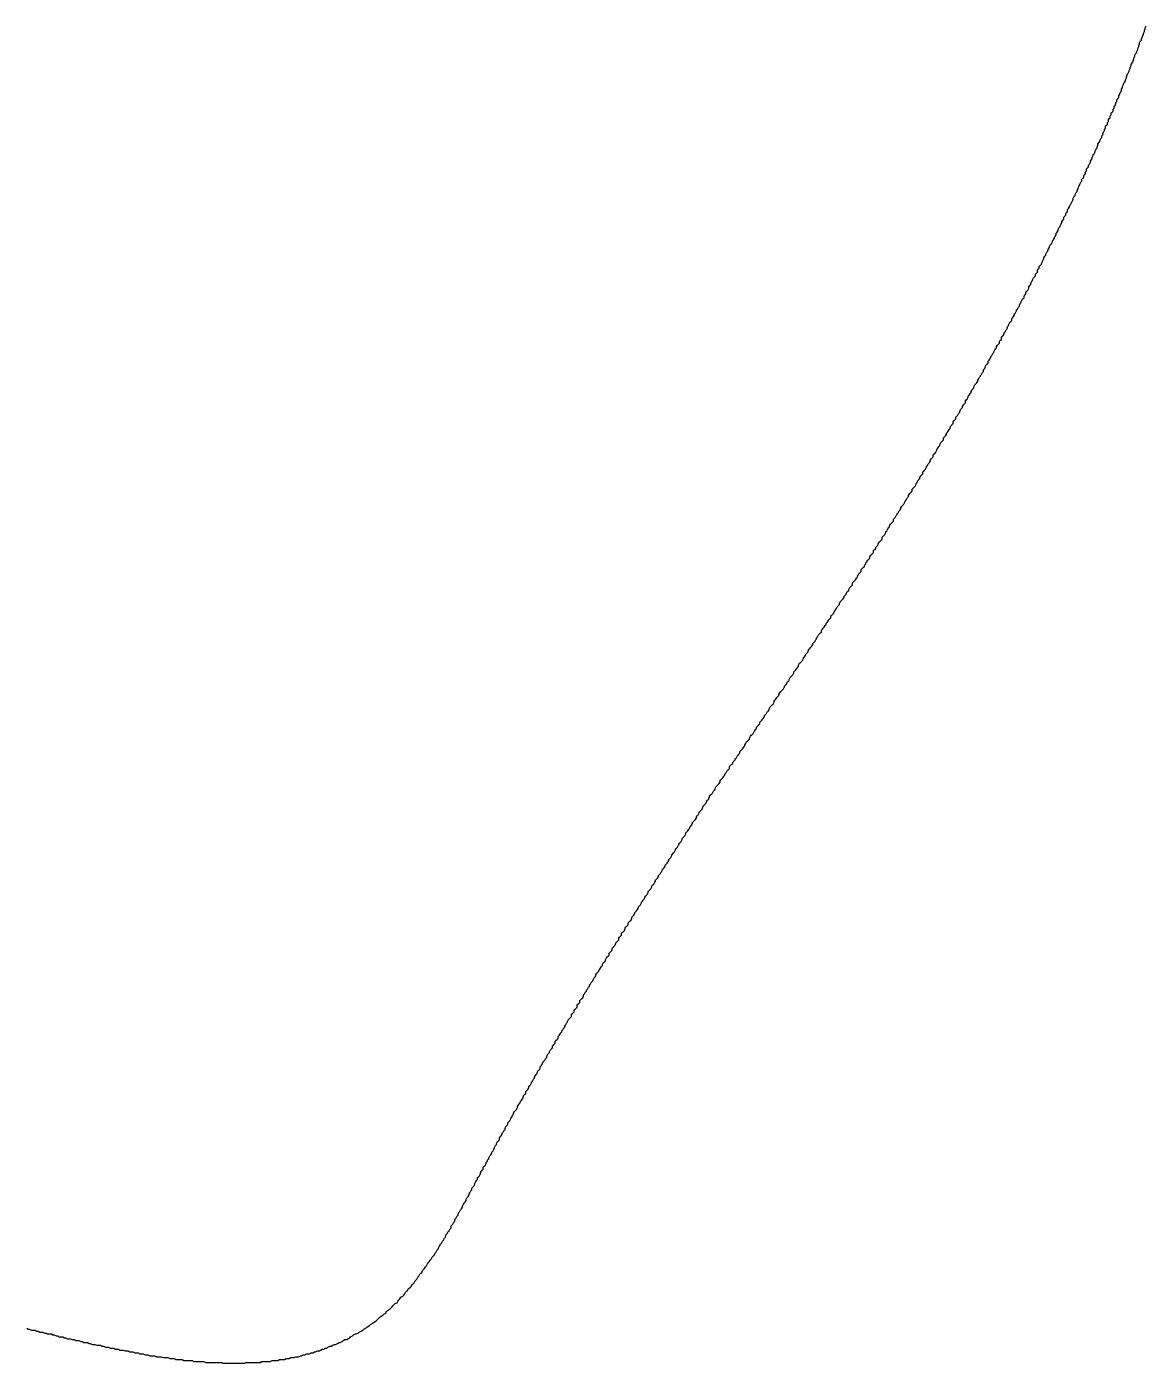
# Model space of a CAD drawing. Header units: millimetres. Extents: x 289 to 9778, y -894 to 6380.
# Drawn here: x 7141.79 to 7153.61, y -606.28 to -592.17 of the extents above; entities that cross this region are included whole.
import ezdxf

# ---------------------------------------------------------------- set-up
doc = ezdxf.new("R2010")
doc.units = ezdxf.units.MM

msp = doc.modelspace()

# ---------------------------------------------------------------- linework, layer by layer
msp.add_polyline3d([(7141.79, -605.913, 0), (7141.81, -605.923, 0), (7141.82, -605.923, 0), (7141.84, -605.933, 0), (7141.86, -605.933, 0), (7141.88, -605.933, 0), (7141.89, -605.943, 0), (7141.91, -605.943, 0), (7141.93, -605.953, 0), (7141.94, -605.953, 0), (7141.96, -605.953, 0), (7141.98, -605.963, 0), (7142, -605.963, 0), (7142.01, -605.973, 0), (7142.03, -605.973, 0), (7142.05, -605.973, 0), (7142.06, -605.983, 0), (7142.08, -605.983, 0), (7142.1, -605.993, 0), (7142.12, -605.993, 0), (7142.13, -606.003, 0), (7142.15, -606.003, 0), (7142.17, -606.003, 0), (7142.19, -606.013, 0), (7142.2, -606.013, 0), (7142.22, -606.023, 0), (7142.24, -606.023, 0), (7142.25, -606.023, 0), (7142.27, -606.033, 0), (7142.29, -606.033, 0), (7142.31, -606.043, 0), (7142.32, -606.043, 0), (7142.34, -606.043, 0), (7142.36, -606.053, 0), (7142.38, -606.053, 0), (7142.39, -606.063, 0), (7142.41, -606.063, 0), (7142.43, -606.063, 0), (7142.45, -606.073, 0), (7142.46, -606.073, 0), (7142.48, -606.083, 0), (7142.5, -606.083, 0), (7142.51, -606.083, 0), (7142.53, -606.093, 0), (7142.55, -606.093, 0), (7142.57, -606.093, 0), (7142.58, -606.103, 0), (7142.6, -606.103, 0), (7142.62, -606.113, 0), (7142.64, -606.113, 0), (7142.65, -606.113, 0), (7142.67, -606.123, 0), (7142.69, -606.123, 0), (7142.71, -606.123, 0), (7142.72, -606.133, 0), (7142.74, -606.133, 0), (7142.76, -606.133, 0), (7142.77, -606.143, 0), (7142.79, -606.143, 0), (7142.81, -606.143, 0), (7142.83, -606.153, 0), (7142.84, -606.153, 0), (7142.86, -606.153, 0), (7142.88, -606.163, 0), (7142.9, -606.163, 0), (7142.91, -606.163, 0), (7142.93, -606.173, 0), (7142.95, -606.173, 0), (7142.97, -606.173, 0), (7142.98, -606.183, 0), (7143, -606.183, 0), (7143.02, -606.183, 0), (7143.04, -606.193, 0), (7143.05, -606.193, 0), (7143.07, -606.193, 0), (7143.09, -606.203, 0), (7143.1, -606.203, 0), (7143.12, -606.203, 0), (7143.14, -606.203, 0), (7143.16, -606.213, 0), (7143.17, -606.213, 0), (7143.19, -606.213, 0), (7143.21, -606.213, 0), (7143.23, -606.223, 0), (7143.24, -606.223, 0), (7143.26, -606.223, 0), (7143.28, -606.223, 0), (7143.3, -606.233, 0), (7143.31, -606.233, 0), (7143.33, -606.233, 0), (7143.35, -606.233, 0), (7143.36, -606.243, 0), (7143.38, -606.243, 0), (7143.4, -606.243, 0), (7143.42, -606.243, 0), (7143.43, -606.243, 0), (7143.45, -606.253, 0), (7143.47, -606.253, 0), (7143.49, -606.253, 0), (7143.5, -606.253, 0), (7143.52, -606.253, 0), (7143.54, -606.253, 0), (7143.55, -606.263, 0), (7143.57, -606.263, 0), (7143.59, -606.263, 0), (7143.61, -606.263, 0), (7143.62, -606.263, 0), (7143.64, -606.263, 0), (7143.66, -606.263, 0), (7143.68, -606.273, 0), (7143.69, -606.273, 0), (7143.71, -606.273, 0), (7143.73, -606.273, 0), (7143.74, -606.273, 0), (7143.76, -606.273, 0), (7143.78, -606.273, 0), (7143.8, -606.273, 0), (7143.81, -606.273, 0), (7143.83, -606.273, 0), (7143.85, -606.273, 0), (7143.86, -606.283, 0), (7143.88, -606.283, 0), (7143.9, -606.283, 0), (7143.92, -606.283, 0), (7143.93, -606.283, 0), (7143.95, -606.283, 0), (7143.97, -606.283, 0), (7143.98, -606.283, 0), (7144, -606.283, 0), (7144.02, -606.283, 0), (7144.04, -606.283, 0), (7144.05, -606.283, 0), (7144.07, -606.283, 0), (7144.09, -606.283, 0), (7144.1, -606.273, 0), (7144.12, -606.273, 0), (7144.14, -606.273, 0), (7144.16, -606.273, 0), (7144.17, -606.273, 0), (7144.19, -606.273, 0), (7144.21, -606.273, 0), (7144.22, -606.273, 0), (7144.24, -606.273, 0), (7144.26, -606.273, 0), (7144.27, -606.263, 0), (7144.29, -606.263, 0), (7144.31, -606.263, 0), (7144.33, -606.263, 0), (7144.34, -606.263, 0), (7144.36, -606.263, 0), (7144.38, -606.253, 0), (7144.39, -606.253, 0), (7144.41, -606.253, 0), (7144.43, -606.253, 0), (7144.44, -606.253, 0), (7144.46, -606.243, 0), (7144.48, -606.243, 0), (7144.49, -606.243, 0), (7144.51, -606.243, 0), (7144.53, -606.233, 0), (7144.54, -606.233, 0), (7144.56, -606.233, 0), (7144.58, -606.223, 0), (7144.59, -606.223, 0), (7144.61, -606.223, 0), (7144.63, -606.213, 0), (7144.64, -606.213, 0), (7144.66, -606.213, 0), (7144.68, -606.203, 0), (7144.69, -606.203, 0), (7144.71, -606.193, 0), (7144.73, -606.193, 0), (7144.74, -606.183, 0), (7144.76, -606.183, 0), (7144.78, -606.183, 0), (7144.79, -606.173, 0), (7144.81, -606.173, 0), (7144.83, -606.163, 0), (7144.84, -606.163, 0), (7144.86, -606.153, 0), (7144.88, -606.153, 0), (7144.89, -606.143, 0), (7144.91, -606.133, 0), (7144.93, -606.133, 0), (7144.94, -606.123, 0), (7144.96, -606.123, 0), (7144.97, -606.113, 0), (7144.99, -606.103, 0), (7145.01, -606.103, 0), (7145.02, -606.093, 0), (7145.04, -606.083, 0), (7145.05, -606.083, 0), (7145.07, -606.073, 0), (7145.09, -606.063, 0), (7145.1, -606.063, 0), (7145.12, -606.053, 0), (7145.13, -606.043, 0), (7145.15, -606.033, 0), (7145.17, -606.033, 0), (7145.18, -606.023, 0), (7145.2, -606.013, 0), (7145.21, -606.003, 0), (7145.23, -605.993, 0), (7145.24, -605.983, 0), (7145.26, -605.973, 0), (7145.27, -605.973, 0), (7145.29, -605.963, 0), (7145.3, -605.953, 0), (7145.32, -605.943, 0), (7145.34, -605.933, 0), (7145.35, -605.923, 0), (7145.37, -605.913, 0), (7145.38, -605.903, 0), (7145.39, -605.893, 0), (7145.41, -605.883, 0), (7145.42, -605.873, 0), (7145.44, -605.863, 0), (7145.45, -605.853, 0), (7145.47, -605.843, 0), (7145.48, -605.833, 0), (7145.5, -605.813, 0), (7145.51, -605.803, 0), (7145.52, -605.793, 0), (7145.54, -605.783, 0), (7145.55, -605.773, 0), (7145.56, -605.763, 0), (7145.58, -605.753, 0), (7145.59, -605.733, 0), (7145.61, -605.723, 0), (7145.62, -605.713, 0), (7145.63, -605.703, 0), (7145.64, -605.693, 0), (7145.66, -605.673, 0), (7145.67, -605.663, 0), (7145.68, -605.653, 0), (7145.7, -605.643, 0), (7145.71, -605.623, 0), (7145.72, -605.613, 0), (7145.73, -605.603, 0), (7145.74, -605.583, 0), (7145.76, -605.573, 0), (7145.77, -605.563, 0), (7145.78, -605.553, 0), (7145.79, -605.533, 0), (7145.8, -605.523, 0), (7145.81, -605.513, 0), (7145.82, -605.493, 0), (7145.84, -605.483, 0), (7145.85, -605.473, 0), (7145.86, -605.453, 0), (7145.87, -605.443, 0), (7145.88, -605.433, 0), (7145.89, -605.413, 0), (7145.9, -605.403, 0), (7145.91, -605.393, 0), (7145.92, -605.373, 0), (7145.93, -605.363, 0), (7145.94, -605.343, 0), (7145.95, -605.333, 0), (7145.96, -605.323, 0), (7145.97, -605.303, 0), (7145.98, -605.293, 0), (7145.99, -605.283, 0), (7146, -605.263, 0), (7146.01, -605.253, 0), (7146.02, -605.233, 0), (7146.03, -605.223, 0), (7146.04, -605.213, 0), (7146.05, -605.193, 0), (7146.06, -605.183, 0), (7146.07, -605.163, 0), (7146.08, -605.153, 0), (7146.09, -605.143, 0), (7146.1, -605.123, 0), (7146.11, -605.113, 0), (7146.12, -605.093, 0), (7146.13, -605.083, 0), (7146.14, -605.063, 0), (7146.14, -605.053, 0), (7146.15, -605.043, 0), (7146.16, -605.023, 0), (7146.17, -605.013, 0), (7146.18, -604.993, 0), (7146.19, -604.983, 0), (7146.2, -604.963, 0), (7146.21, -604.953, 0), (7146.21, -604.943, 0), (7146.22, -604.923, 0), (7146.23, -604.913, 0), (7146.24, -604.893, 0), (7146.25, -604.883, 0), (7146.26, -604.863, 0), (7146.27, -604.853, 0), (7146.27, -604.833, 0), (7146.28, -604.823, 0), (7146.29, -604.813, 0), (7146.3, -604.793, 0), (7146.31, -604.783, 0), (7146.31, -604.763, 0), (7146.32, -604.753, 0), (7146.33, -604.733, 0), (7146.34, -604.723, 0), (7146.35, -604.703, 0), (7146.35, -604.693, 0), (7146.36, -604.683, 0), (7146.37, -604.663, 0), (7146.38, -604.653, 0), (7146.39, -604.633, 0), (7146.39, -604.623, 0), (7146.4, -604.603, 0), (7146.41, -604.593, 0), (7146.42, -604.583, 0), (7146.43, -604.563, 0), (7146.43, -604.553, 0), (7146.44, -604.533, 0), (7146.45, -604.523, 0), (7146.46, -604.503, 0), (7146.46, -604.493, 0), (7146.47, -604.483, 0), (7146.48, -604.463, 0), (7146.49, -604.453, 0), (7146.49, -604.433, 0), (7146.5, -604.423, 0), (7146.51, -604.413, 0), (7146.52, -604.393, 0), (7146.52, -604.383, 0), (7146.53, -604.363, 0), (7146.54, -604.353, 0), (7146.55, -604.343, 0), (7146.55, -604.323, 0), (7146.56, -604.313, 0), (7146.57, -604.303, 0), (7146.58, -604.283, 0), (7146.58, -604.273, 0), (7146.59, -604.253, 0), (7146.6, -604.243, 0), (7146.61, -604.233, 0), (7146.61, -604.213, 0), (7146.62, -604.203, 0), (7146.63, -604.193, 0), (7146.64, -604.173, 0), (7146.64, -604.163, 0), (7146.65, -604.153, 0), (7146.66, -604.133, 0), (7146.67, -604.123, 0), (7146.67, -604.113, 0), (7146.68, -604.093, 0), (7146.69, -604.083, 0), (7146.7, -604.063, 0), (7146.7, -604.053, 0), (7146.71, -604.043, 0), (7146.72, -604.023, 0), (7146.73, -604.013, 0), (7146.73, -604.003, 0), (7146.74, -603.983, 0), (7146.75, -603.973, 0), (7146.75, -603.963, 0), (7146.76, -603.943, 0), (7146.77, -603.933, 0), (7146.78, -603.923, 0), (7146.78, -603.903, 0), (7146.79, -603.893, 0), (7146.8, -603.883, 0), (7146.81, -603.863, 0), (7146.81, -603.853, 0), (7146.82, -603.843, 0), (7146.83, -603.823, 0), (7146.84, -603.813, 0), (7146.84, -603.803, 0), (7146.85, -603.783, 0), (7146.86, -603.773, 0), (7146.87, -603.763, 0), (7146.87, -603.743, 0), (7146.88, -603.733, 0), (7146.89, -603.723, 0), (7146.9, -603.703, 0), (7146.9, -603.693, 0), (7146.91, -603.683, 0), (7146.92, -603.663, 0), (7146.93, -603.653, 0), (7146.93, -603.643, 0), (7146.94, -603.623, 0), (7146.95, -603.613, 0), (7146.96, -603.603, 0), (7146.97, -603.583, 0), (7146.97, -603.573, 0), (7146.98, -603.563, 0), (7146.99, -603.543, 0), (7147, -603.533, 0), (7147, -603.523, 0), (7147.01, -603.513, 0), (7147.02, -603.493, 0), (7147.03, -603.483, 0), (7147.03, -603.473, 0), (7147.04, -603.453, 0), (7147.05, -603.443, 0), (7147.06, -603.433, 0), (7147.06, -603.413, 0), (7147.07, -603.403, 0), (7147.08, -603.393, 0), (7147.09, -603.373, 0), (7147.09, -603.363, 0), (7147.1, -603.353, 0), (7147.11, -603.343, 0), (7147.12, -603.323, 0), (7147.12, -603.313, 0), (7147.13, -603.303, 0), (7147.14, -603.283, 0), (7147.15, -603.273, 0), (7147.15, -603.263, 0), (7147.16, -603.243, 0), (7147.17, -603.233, 0), (7147.18, -603.223, 0), (7147.18, -603.213, 0), (7147.19, -603.193, 0), (7147.2, -603.183, 0), (7147.21, -603.173, 0), (7147.21, -603.153, 0), (7147.22, -603.143, 0), (7147.23, -603.133, 0), (7147.24, -603.113, 0), (7147.24, -603.103, 0), (7147.25, -603.093, 0), (7147.26, -603.083, 0), (7147.27, -603.063, 0), (7147.28, -603.053, 0), (7147.28, -603.043, 0), (7147.29, -603.023, 0), (7147.3, -603.013, 0), (7147.31, -603.003, 0), (7147.31, -602.993, 0), (7147.32, -602.973, 0), (7147.33, -602.963, 0), (7147.34, -602.953, 0), (7147.34, -602.933, 0), (7147.35, -602.923, 0), (7147.36, -602.913, 0), (7147.37, -602.903, 0), (7147.37, -602.883, 0), (7147.38, -602.873, 0), (7147.39, -602.863, 0), (7147.4, -602.853, 0), (7147.4, -602.833, 0), (7147.41, -602.823, 0), (7147.42, -602.813, 0), (7147.43, -602.793, 0), (7147.44, -602.783, 0), (7147.44, -602.773, 0), (7147.45, -602.763, 0), (7147.46, -602.743, 0), (7147.47, -602.733, 0), (7147.47, -602.723, 0), (7147.48, -602.713, 0), (7147.49, -602.693, 0), (7147.5, -602.683, 0), (7147.5, -602.673, 0), (7147.51, -602.653, 0), (7147.52, -602.643, 0), (7147.53, -602.633, 0), (7147.54, -602.623, 0), (7147.54, -602.603, 0), (7147.55, -602.593, 0), (7147.56, -602.583, 0), (7147.57, -602.573, 0), (7147.57, -602.553, 0), (7147.58, -602.543, 0), (7147.59, -602.533, 0), (7147.6, -602.523, 0), (7147.6, -602.503, 0), (7147.61, -602.493, 0), (7147.62, -602.483, 0), (7147.63, -602.473, 0), (7147.63, -602.453, 0), (7147.64, -602.443, 0), (7147.65, -602.433, 0), (7147.66, -602.423, 0), (7147.67, -602.403, 0), (7147.67, -602.393, 0), (7147.68, -602.383, 0), (7147.69, -602.363, 0), (7147.7, -602.353, 0), (7147.7, -602.343, 0), (7147.71, -602.333, 0), (7147.72, -602.313, 0), (7147.73, -602.303, 0), (7147.73, -602.293, 0), (7147.74, -602.283, 0), (7147.75, -602.263, 0), (7147.76, -602.253, 0), (7147.77, -602.243, 0), (7147.77, -602.233, 0), (7147.78, -602.213, 0), (7147.79, -602.203, 0), (7147.8, -602.193, 0), (7147.8, -602.183, 0), (7147.81, -602.163, 0), (7147.82, -602.153, 0), (7147.83, -602.143, 0), (7147.83, -602.133, 0), (7147.84, -602.123, 0), (7147.85, -602.103, 0), (7147.86, -602.093, 0), (7147.87, -602.083, 0), (7147.87, -602.073, 0), (7147.88, -602.053, 0), (7147.89, -602.043, 0), (7147.9, -602.033, 0), (7147.9, -602.023, 0), (7147.91, -602.003, 0), (7147.92, -601.993, 0), (7147.93, -601.983, 0), (7147.94, -601.973, 0), (7147.94, -601.953, 0), (7147.95, -601.943, 0), (7147.96, -601.933, 0), (7147.97, -601.923, 0), (7147.97, -601.903, 0), (7147.98, -601.893, 0), (7147.99, -601.883, 0), (7148, -601.873, 0), (7148.01, -601.853, 0), (7148.01, -601.843, 0), (7148.02, -601.833, 0), (7148.03, -601.823, 0), (7148.04, -601.813, 0), (7148.04, -601.793, 0), (7148.05, -601.783, 0), (7148.06, -601.773, 0), (7148.07, -601.763, 0), (7148.07, -601.743, 0), (7148.08, -601.733, 0), (7148.09, -601.723, 0), (7148.1, -601.713, 0), (7148.11, -601.693, 0), (7148.11, -601.683, 0), (7148.12, -601.673, 0), (7148.13, -601.663, 0), (7148.14, -601.653, 0), (7148.14, -601.633, 0), (7148.15, -601.623, 0), (7148.16, -601.613, 0), (7148.17, -601.603, 0), (7148.18, -601.583, 0), (7148.18, -601.573, 0), (7148.19, -601.563, 0), (7148.2, -601.553, 0), (7148.21, -601.533, 0), (7148.21, -601.523, 0), (7148.22, -601.513, 0), (7148.23, -601.503, 0), (7148.24, -601.493, 0), (7148.25, -601.473, 0), (7148.25, -601.463, 0), (7148.26, -601.453, 0), (7148.27, -601.443, 0), (7148.28, -601.423, 0), (7148.28, -601.413, 0), (7148.29, -601.403, 0), (7148.3, -601.393, 0), (7148.31, -601.383, 0), (7148.32, -601.363, 0), (7148.32, -601.353, 0), (7148.33, -601.343, 0), (7148.34, -601.333, 0), (7148.35, -601.313, 0), (7148.35, -601.303, 0), (7148.36, -601.293, 0), (7148.37, -601.283, 0), (7148.38, -601.273, 0), (7148.39, -601.253, 0), (7148.39, -601.243, 0), (7148.4, -601.233, 0), (7148.41, -601.223, 0), (7148.42, -601.203, 0), (7148.43, -601.193, 0), (7148.43, -601.183, 0), (7148.44, -601.173, 0), (7148.45, -601.163, 0), (7148.46, -601.143, 0), (7148.46, -601.133, 0), (7148.47, -601.123, 0), (7148.48, -601.113, 0), (7148.49, -601.093, 0), (7148.5, -601.083, 0), (7148.5, -601.073, 0), (7148.51, -601.063, 0), (7148.52, -601.053, 0), (7148.53, -601.033, 0), (7148.53, -601.023, 0), (7148.54, -601.013, 0), (7148.55, -601.003, 0), (7148.56, -600.993, 0), (7148.57, -600.973, 0), (7148.57, -600.963, 0), (7148.58, -600.953, 0), (7148.59, -600.943, 0), (7148.6, -600.923, 0), (7148.6, -600.913, 0), (7148.61, -600.903, 0), (7148.62, -600.893, 0), (7148.63, -600.883, 0), (7148.64, -600.863, 0), (7148.64, -600.853, 0), (7148.65, -600.843, 0), (7148.66, -600.833, 0), (7148.67, -600.813, 0), (7148.68, -600.803, 0), (7148.68, -600.793, 0), (7148.69, -600.783, 0), (7148.7, -600.773, 0), (7148.71, -600.753, 0), (7148.71, -600.743, 0), (7148.72, -600.733, 0), (7148.73, -600.723, 0), (7148.74, -600.713, 0), (7148.75, -600.693, 0), (7148.75, -600.683, 0), (7148.76, -600.673, 0), (7148.77, -600.663, 0), (7148.78, -600.643, 0), (7148.79, -600.633, 0), (7148.79, -600.623, 0), (7148.8, -600.613, 0), (7148.81, -600.603, 0), (7148.82, -600.583, 0), (7148.82, -600.573, 0), (7148.83, -600.563, 0), (7148.84, -600.553, 0), (7148.85, -600.543, 0), (7148.86, -600.523, 0), (7148.86, -600.513, 0), (7148.87, -600.503, 0), (7148.88, -600.493, 0), (7148.89, -600.473, 0), (7148.89, -600.463, 0), (7148.9, -600.453, 0), (7148.91, -600.443, 0), (7148.92, -600.433, 0), (7148.93, -600.413, 0), (7148.93, -600.403, 0), (7148.94, -600.393, 0), (7148.95, -600.383, 0), (7148.96, -600.373, 0), (7148.97, -600.353, 0), (7148.97, -600.343, 0), (7148.98, -600.333, 0), (7148.99, -600.323, 0), (7149, -600.303, 0), (7149, -600.293, 0), (7149.01, -600.283, 0), (7149.02, -600.273, 0), (7149.03, -600.263, 0), (7149.04, -600.243, 0), (7149.05, -600.233, 0), (7149.06, -600.223, 0), (7149.06, -600.213, 0), (7149.07, -600.193, 0), (7149.08, -600.183, 0), (7149.09, -600.173, 0), (7149.1, -600.163, 0), (7149.11, -600.143, 0), (7149.11, -600.133, 0), (7149.12, -600.123, 0), (7149.13, -600.113, 0), (7149.14, -600.103, 0), (7149.15, -600.083, 0), (7149.16, -600.073, 0), (7149.16, -600.063, 0), (7149.17, -600.053, 0), (7149.18, -600.033, 0), (7149.19, -600.023, 0), (7149.2, -600.013, 0), (7149.21, -600.003, 0), (7149.21, -599.983, 0), (7149.22, -599.973, 0), (7149.23, -599.963, 0), (7149.24, -599.953, 0), (7149.25, -599.933, 0), (7149.26, -599.923, 0), (7149.27, -599.913, 0), (7149.27, -599.903, 0), (7149.28, -599.893, 0), (7149.29, -599.873, 0), (7149.3, -599.863, 0), (7149.31, -599.853, 0), (7149.32, -599.843, 0), (7149.32, -599.823, 0), (7149.33, -599.813, 0), (7149.34, -599.803, 0), (7149.35, -599.793, 0), (7149.36, -599.773, 0), (7149.37, -599.763, 0), (7149.37, -599.753, 0), (7149.38, -599.743, 0), (7149.39, -599.723, 0), (7149.4, -599.713, 0), (7149.41, -599.703, 0), (7149.42, -599.693, 0), (7149.42, -599.683, 0), (7149.43, -599.663, 0), (7149.44, -599.653, 0), (7149.45, -599.643, 0), (7149.46, -599.633, 0), (7149.47, -599.613, 0), (7149.48, -599.603, 0), (7149.48, -599.593, 0), (7149.49, -599.583, 0), (7149.5, -599.563, 0), (7149.51, -599.553, 0), (7149.52, -599.543, 0), (7149.53, -599.533, 0), (7149.53, -599.513, 0), (7149.54, -599.503, 0), (7149.55, -599.493, 0), (7149.56, -599.483, 0), (7149.57, -599.473, 0), (7149.58, -599.453, 0), (7149.58, -599.443, 0), (7149.59, -599.433, 0), (7149.6, -599.423, 0), (7149.61, -599.403, 0), (7149.62, -599.393, 0), (7149.63, -599.383, 0), (7149.63, -599.373, 0), (7149.64, -599.353, 0), (7149.65, -599.343, 0), (7149.66, -599.333, 0), (7149.67, -599.323, 0), (7149.68, -599.303, 0), (7149.68, -599.293, 0), (7149.69, -599.283, 0), (7149.7, -599.273, 0), (7149.71, -599.253, 0), (7149.72, -599.243, 0), (7149.73, -599.233, 0), (7149.73, -599.223, 0), (7149.74, -599.203, 0), (7149.75, -599.193, 0), (7149.76, -599.183, 0), (7149.77, -599.173, 0), (7149.78, -599.163, 0), (7149.79, -599.143, 0), (7149.79, -599.133, 0), (7149.8, -599.123, 0), (7149.81, -599.113, 0), (7149.82, -599.093, 0), (7149.83, -599.083, 0), (7149.84, -599.073, 0), (7149.84, -599.063, 0), (7149.85, -599.043, 0), (7149.86, -599.033, 0), (7149.87, -599.023, 0), (7149.88, -599.013, 0), (7149.89, -598.993, 0), (7149.89, -598.983, 0), (7149.9, -598.973, 0), (7149.91, -598.963, 0), (7149.92, -598.943, 0), (7149.93, -598.933, 0), (7149.94, -598.923, 0), (7149.94, -598.913, 0), (7149.95, -598.893, 0), (7149.96, -598.883, 0), (7149.97, -598.873, 0), (7149.98, -598.863, 0), (7149.99, -598.843, 0), (7149.99, -598.833, 0), (7150, -598.823, 0), (7150.01, -598.813, 0), (7150.02, -598.793, 0), (7150.03, -598.783, 0), (7150.04, -598.773, 0), (7150.04, -598.763, 0), (7150.05, -598.743, 0), (7150.06, -598.733, 0), (7150.07, -598.723, 0), (7150.08, -598.713, 0), (7150.09, -598.693, 0), (7150.09, -598.683, 0), (7150.1, -598.673, 0), (7150.11, -598.663, 0), (7150.12, -598.643, 0), (7150.13, -598.633, 0), (7150.13, -598.623, 0), (7150.14, -598.613, 0), (7150.15, -598.593, 0), (7150.16, -598.583, 0), (7150.17, -598.573, 0), (7150.18, -598.563, 0), (7150.18, -598.543, 0), (7150.19, -598.533, 0), (7150.2, -598.523, 0), (7150.21, -598.513, 0), (7150.22, -598.493, 0), (7150.23, -598.483, 0), (7150.23, -598.473, 0), (7150.24, -598.463, 0), (7150.25, -598.443, 0), (7150.26, -598.433, 0), (7150.27, -598.423, 0), (7150.28, -598.413, 0), (7150.28, -598.393, 0), (7150.29, -598.383, 0), (7150.3, -598.373, 0), (7150.31, -598.363, 0), (7150.32, -598.343, 0), (7150.33, -598.333, 0), (7150.33, -598.323, 0), (7150.34, -598.313, 0), (7150.35, -598.293, 0), (7150.36, -598.283, 0), (7150.37, -598.273, 0), (7150.37, -598.263, 0), (7150.38, -598.243, 0), (7150.39, -598.233, 0), (7150.4, -598.223, 0), (7150.41, -598.213, 0), (7150.42, -598.193, 0), (7150.42, -598.183, 0), (7150.43, -598.173, 0), (7150.44, -598.163, 0), (7150.45, -598.143, 0), (7150.46, -598.133, 0), (7150.47, -598.123, 0), (7150.47, -598.113, 0), (7150.48, -598.093, 0), (7150.49, -598.083, 0), (7150.5, -598.073, 0), (7150.51, -598.063, 0), (7150.51, -598.043, 0), (7150.52, -598.033, 0), (7150.53, -598.023, 0), (7150.54, -598.013, 0), (7150.55, -597.993, 0), (7150.56, -597.983, 0), (7150.56, -597.973, 0), (7150.57, -597.963, 0), (7150.58, -597.943, 0), (7150.59, -597.933, 0), (7150.6, -597.923, 0), (7150.6, -597.903, 0), (7150.61, -597.893, 0), (7150.62, -597.883, 0), (7150.63, -597.873, 0), (7150.64, -597.853, 0), (7150.65, -597.843, 0), (7150.65, -597.833, 0), (7150.66, -597.823, 0), (7150.67, -597.803, 0), (7150.68, -597.793, 0), (7150.69, -597.783, 0), (7150.69, -597.773, 0), (7150.7, -597.753, 0), (7150.71, -597.743, 0), (7150.72, -597.733, 0), (7150.73, -597.723, 0), (7150.73, -597.703, 0), (7150.74, -597.693, 0), (7150.75, -597.683, 0), (7150.76, -597.663, 0), (7150.77, -597.653, 0), (7150.78, -597.643, 0), (7150.78, -597.633, 0), (7150.79, -597.613, 0), (7150.8, -597.603, 0), (7150.81, -597.593, 0), (7150.82, -597.583, 0), (7150.82, -597.563, 0), (7150.83, -597.553, 0), (7150.84, -597.543, 0), (7150.85, -597.533, 0), (7150.86, -597.513, 0), (7150.86, -597.503, 0), (7150.87, -597.493, 0), (7150.88, -597.473, 0), (7150.89, -597.463, 0), (7150.9, -597.453, 0), (7150.9, -597.443, 0), (7150.91, -597.423, 0), (7150.92, -597.413, 0), (7150.93, -597.403, 0), (7150.94, -597.393, 0), (7150.94, -597.373, 0), (7150.95, -597.363, 0), (7150.96, -597.353, 0), (7150.97, -597.333, 0), (7150.98, -597.323, 0), (7150.98, -597.313, 0), (7150.99, -597.303, 0), (7151, -597.283, 0), (7151.01, -597.273, 0), (7151.02, -597.263, 0), (7151.02, -597.253, 0), (7151.03, -597.233, 0), (7151.04, -597.223, 0), (7151.05, -597.213, 0), (7151.06, -597.193, 0), (7151.06, -597.183, 0), (7151.07, -597.173, 0), (7151.08, -597.163, 0), (7151.09, -597.143, 0), (7151.1, -597.133, 0), (7151.1, -597.123, 0), (7151.11, -597.103, 0), (7151.12, -597.093, 0), (7151.13, -597.083, 0), (7151.14, -597.073, 0), (7151.14, -597.053, 0), (7151.15, -597.043, 0), (7151.16, -597.033, 0), (7151.17, -597.023, 0), (7151.18, -597.003, 0), (7151.18, -596.993, 0), (7151.19, -596.983, 0), (7151.2, -596.963, 0), (7151.21, -596.953, 0), (7151.22, -596.943, 0), (7151.22, -596.933, 0), (7151.23, -596.913, 0), (7151.24, -596.903, 0), (7151.25, -596.893, 0), (7151.25, -596.873, 0), (7151.26, -596.863, 0), (7151.27, -596.853, 0), (7151.28, -596.843, 0), (7151.29, -596.823, 0), (7151.29, -596.813, 0), (7151.3, -596.803, 0), (7151.31, -596.783, 0), (7151.32, -596.773, 0), (7151.33, -596.763, 0), (7151.33, -596.753, 0), (7151.34, -596.733, 0), (7151.35, -596.723, 0), (7151.36, -596.713, 0), (7151.36, -596.693, 0), (7151.37, -596.683, 0), (7151.38, -596.673, 0), (7151.39, -596.663, 0), (7151.4, -596.643, 0), (7151.4, -596.633, 0), (7151.41, -596.623, 0), (7151.42, -596.603, 0), (7151.43, -596.593, 0), (7151.43, -596.583, 0), (7151.44, -596.563, 0), (7151.45, -596.553, 0), (7151.46, -596.543, 0), (7151.47, -596.533, 0), (7151.47, -596.513, 0), (7151.48, -596.503, 0), (7151.49, -596.493, 0), (7151.5, -596.473, 0), (7151.5, -596.463, 0), (7151.51, -596.453, 0), (7151.52, -596.443, 0), (7151.53, -596.423, 0), (7151.54, -596.413, 0), (7151.54, -596.403, 0), (7151.55, -596.383, 0), (7151.56, -596.373, 0), (7151.57, -596.363, 0), (7151.57, -596.343, 0), (7151.58, -596.333, 0), (7151.59, -596.323, 0), (7151.6, -596.313, 0), (7151.6, -596.293, 0), (7151.61, -596.283, 0), (7151.62, -596.273, 0), (7151.63, -596.253, 0), (7151.64, -596.243, 0), (7151.64, -596.233, 0), (7151.65, -596.213, 0), (7151.66, -596.203, 0), (7151.67, -596.193, 0), (7151.67, -596.183, 0), (7151.68, -596.163, 0), (7151.69, -596.153, 0), (7151.7, -596.143, 0), (7151.7, -596.123, 0), (7151.71, -596.113, 0), (7151.72, -596.103, 0), (7151.73, -596.083, 0), (7151.73, -596.073, 0), (7151.74, -596.063, 0), (7151.75, -596.043, 0), (7151.76, -596.033, 0), (7151.76, -596.023, 0), (7151.77, -596.013, 0), (7151.78, -595.993, 0), (7151.79, -595.983, 0), (7151.79, -595.973, 0), (7151.8, -595.953, 0), (7151.81, -595.943, 0), (7151.82, -595.933, 0), (7151.83, -595.913, 0), (7151.83, -595.903, 0), (7151.84, -595.893, 0), (7151.85, -595.873, 0), (7151.86, -595.863, 0), (7151.86, -595.853, 0), (7151.87, -595.843, 0), (7151.88, -595.823, 0), (7151.89, -595.813, 0), (7151.89, -595.803, 0), (7151.9, -595.783, 0), (7151.91, -595.773, 0), (7151.91, -595.763, 0), (7151.92, -595.743, 0), (7151.93, -595.733, 0), (7151.94, -595.723, 0), (7151.94, -595.703, 0), (7151.95, -595.693, 0), (7151.96, -595.683, 0), (7151.97, -595.663, 0), (7151.97, -595.653, 0), (7151.98, -595.643, 0), (7151.99, -595.623, 0), (7152, -595.613, 0), (7152, -595.603, 0), (7152.01, -595.583, 0), (7152.02, -595.573, 0), (7152.03, -595.563, 0), (7152.03, -595.553, 0), (7152.04, -595.533, 0), (7152.05, -595.523, 0), (7152.06, -595.513, 0), (7152.06, -595.493, 0), (7152.07, -595.483, 0), (7152.08, -595.473, 0), (7152.08, -595.453, 0), (7152.09, -595.443, 0), (7152.1, -595.433, 0), (7152.11, -595.413, 0), (7152.11, -595.403, 0), (7152.12, -595.393, 0), (7152.13, -595.373, 0), (7152.14, -595.363, 0), (7152.14, -595.353, 0), (7152.15, -595.333, 0), (7152.16, -595.323, 0), (7152.16, -595.313, 0), (7152.17, -595.293, 0), (7152.18, -595.283, 0), (7152.19, -595.273, 0), (7152.19, -595.253, 0), (7152.2, -595.243, 0), (7152.21, -595.233, 0), (7152.22, -595.213, 0), (7152.22, -595.203, 0), (7152.23, -595.193, 0), (7152.24, -595.173, 0), (7152.24, -595.163, 0), (7152.25, -595.153, 0), (7152.26, -595.133, 0), (7152.27, -595.123, 0), (7152.27, -595.113, 0), (7152.28, -595.093, 0), (7152.29, -595.083, 0), (7152.29, -595.073, 0), (7152.3, -595.053, 0), (7152.31, -595.043, 0), (7152.32, -595.033, 0), (7152.32, -595.013, 0), (7152.33, -595.003, 0), (7152.34, -594.993, 0), (7152.34, -594.973, 0), (7152.35, -594.963, 0), (7152.36, -594.953, 0), (7152.37, -594.933, 0), (7152.37, -594.923, 0), (7152.38, -594.903, 0), (7152.39, -594.893, 0), (7152.39, -594.883, 0), (7152.4, -594.863, 0), (7152.41, -594.853, 0), (7152.41, -594.843, 0), (7152.42, -594.823, 0), (7152.43, -594.813, 0), (7152.44, -594.803, 0), (7152.44, -594.783, 0), (7152.45, -594.773, 0), (7152.46, -594.763, 0), (7152.46, -594.743, 0), (7152.47, -594.733, 0), (7152.48, -594.723, 0), (7152.48, -594.703, 0), (7152.49, -594.693, 0), (7152.5, -594.683, 0), (7152.51, -594.663, 0), (7152.51, -594.653, 0), (7152.52, -594.633, 0), (7152.53, -594.623, 0), (7152.53, -594.613, 0), (7152.54, -594.593, 0), (7152.55, -594.583, 0), (7152.55, -594.573, 0), (7152.56, -594.553, 0), (7152.57, -594.543, 0), (7152.57, -594.533, 0), (7152.58, -594.513, 0), (7152.59, -594.503, 0), (7152.59, -594.493, 0), (7152.6, -594.473, 0), (7152.61, -594.463, 0), (7152.62, -594.443, 0), (7152.62, -594.433, 0), (7152.63, -594.423, 0), (7152.64, -594.403, 0), (7152.64, -594.393, 0), (7152.65, -594.383, 0), (7152.66, -594.363, 0), (7152.66, -594.353, 0), (7152.67, -594.343, 0), (7152.68, -594.323, 0), (7152.68, -594.313, 0), (7152.69, -594.293, 0), (7152.7, -594.283, 0), (7152.7, -594.273, 0), (7152.71, -594.253, 0), (7152.72, -594.243, 0), (7152.72, -594.233, 0), (7152.73, -594.213, 0), (7152.74, -594.203, 0), (7152.74, -594.183, 0), (7152.75, -594.173, 0), (7152.76, -594.163, 0), (7152.76, -594.143, 0), (7152.77, -594.133, 0), (7152.78, -594.123, 0), (7152.78, -594.103, 0), (7152.79, -594.093, 0), (7152.8, -594.073, 0), (7152.8, -594.063, 0), (7152.81, -594.053, 0), (7152.82, -594.033, 0), (7152.82, -594.023, 0), (7152.83, -594.013, 0), (7152.84, -593.993, 0), (7152.84, -593.983, 0), (7152.85, -593.963, 0), (7152.86, -593.953, 0), (7152.86, -593.943, 0), (7152.87, -593.923, 0), (7152.88, -593.913, 0), (7152.88, -593.903, 0), (7152.89, -593.883, 0), (7152.89, -593.873, 0), (7152.9, -593.853, 0), (7152.91, -593.843, 0), (7152.91, -593.833, 0), (7152.92, -593.813, 0), (7152.93, -593.803, 0), (7152.93, -593.783, 0), (7152.94, -593.773, 0), (7152.95, -593.763, 0), (7152.95, -593.743, 0), (7152.96, -593.733, 0), (7152.97, -593.723, 0), (7152.97, -593.703, 0), (7152.98, -593.693, 0), (7152.98, -593.673, 0), (7152.99, -593.663, 0), (7153, -593.653, 0), (7153, -593.633, 0), (7153.01, -593.623, 0), (7153.02, -593.603, 0), (7153.02, -593.593, 0), (7153.03, -593.583, 0), (7153.04, -593.563, 0), (7153.04, -593.553, 0), (7153.05, -593.533, 0), (7153.05, -593.523, 0), (7153.06, -593.513, 0), (7153.07, -593.493, 0), (7153.07, -593.483, 0), (7153.08, -593.463, 0), (7153.09, -593.453, 0), (7153.09, -593.443, 0), (7153.1, -593.423, 0), (7153.1, -593.413, 0), (7153.11, -593.393, 0), (7153.12, -593.383, 0), (7153.12, -593.373, 0), (7153.13, -593.353, 0), (7153.14, -593.343, 0), (7153.14, -593.323, 0), (7153.15, -593.313, 0), (7153.15, -593.303, 0), (7153.16, -593.283, 0), (7153.17, -593.273, 0), (7153.17, -593.253, 0), (7153.18, -593.243, 0), (7153.18, -593.223, 0), (7153.19, -593.213, 0), (7153.2, -593.203, 0), (7153.2, -593.183, 0), (7153.21, -593.173, 0), (7153.21, -593.153, 0), (7153.22, -593.143, 0), (7153.23, -593.133, 0), (7153.23, -593.113, 0), (7153.24, -593.103, 0), (7153.24, -593.083, 0), (7153.25, -593.073, 0), (7153.26, -593.063, 0), (7153.26, -593.043, 0), (7153.27, -593.033, 0), (7153.27, -593.013, 0), (7153.28, -593.003, 0), (7153.29, -592.983, 0), (7153.29, -592.973, 0), (7153.3, -592.963, 0), (7153.3, -592.943, 0), (7153.31, -592.933, 0), (7153.32, -592.913, 0), (7153.32, -592.903, 0), (7153.33, -592.883, 0), (7153.33, -592.873, 0), (7153.34, -592.863, 0), (7153.35, -592.843, 0), (7153.35, -592.833, 0), (7153.36, -592.813, 0), (7153.36, -592.803, 0), (7153.37, -592.783, 0), (7153.37, -592.773, 0), (7153.38, -592.763, 0), (7153.39, -592.743, 0), (7153.39, -592.733, 0), (7153.4, -592.713, 0), (7153.4, -592.703, 0), (7153.41, -592.683, 0), (7153.41, -592.673, 0), (7153.42, -592.663, 0), (7153.43, -592.643, 0), (7153.43, -592.633, 0), (7153.44, -592.613, 0), (7153.44, -592.603, 0), (7153.45, -592.583, 0), (7153.45, -592.573, 0), (7153.46, -592.553, 0), (7153.47, -592.543, 0), (7153.47, -592.533, 0), (7153.48, -592.513, 0), (7153.48, -592.503, 0), (7153.49, -592.483, 0), (7153.49, -592.473, 0), (7153.5, -592.453, 0), (7153.51, -592.443, 0), (7153.51, -592.433, 0), (7153.52, -592.413, 0), (7153.52, -592.403, 0), (7153.53, -592.383, 0), (7153.53, -592.373, 0), (7153.54, -592.353, 0), (7153.54, -592.343, 0), (7153.55, -592.323, 0), (7153.56, -592.313, 0), (7153.56, -592.293, 0), (7153.57, -592.283, 0), (7153.57, -592.273, 0), (7153.58, -592.253, 0), (7153.58, -592.243, 0), (7153.59, -592.223, 0), (7153.59, -592.213, 0), (7153.6, -592.193, 0), (7153.6, -592.183, 0), (7153.61, -592.163, 0)])

doc.saveas('drawing.dxf')
